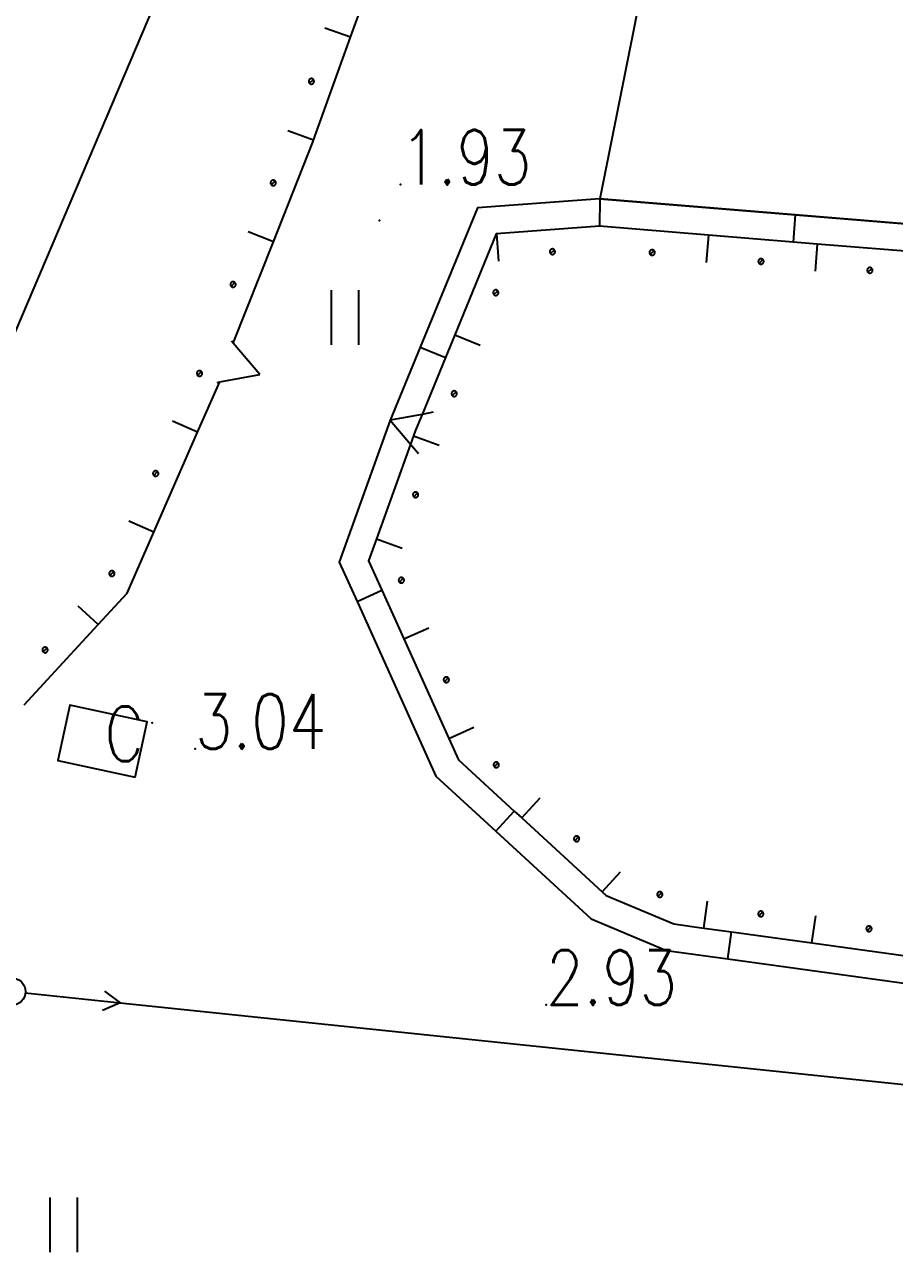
# Model space of a CAD drawing. Extents: x 500036 to 1001740, y 2543128 to 5086681.
# Drawn here: x 500822.73 to 500838.66, y 2543690.2 to 2543712.81 of the extents above; entities that cross this region are included whole.
import ezdxf

# ---------------------------------------------------------------- set-up
doc = ezdxf.new("R2010")
doc.units = 0
doc.header["$LTSCALE"] = 0.5
doc.linetypes.add('CENTER', pattern=[50.8, 31.75, -6.35, 6.35, -6.35])
doc.layers.get('0').update_dxf_attribs({"linetype": 'CONTINUOUS', "lineweight": 5})
doc.layers.add('L-河涌边线', color=160, linetype='CONTINUOUS')
doc.layers.add('地形图', color=8, linetype='CONTINUOUS')
doc.styles.add('HZ', font='romans.shx', dxfattribs={"width": 0.8, "bigfont": 'hztxt.shx'})

# ---------------------------------------------------------------- blocks, each defined once
blk = doc.blocks.new('gc170')
at = {"linetype": 'Continuous'}
blk.add_circle((0, 0), 0.5, dxfattribs=at)

msp = doc.modelspace()

# ---------------------------------------------------------------- linework, layer by layer
at = {"layer": 'L-河涌边线', "linetype": 'Continuous', "flags": 128}
msp.add_lwpolyline([(500832.233, 2543729.947), (500816.196, 2543692.239), (500812.595, 2543682.353), (500804.866, 2543663.452, 0.362188), (500807.187, 2543656.126), (500949.832, 2543564.899)], format="xyb", dxfattribs=at)
at = {"layer": '地形图'}
for points in [[(500834.561, 2543716.1), (500833.262, 2543709.616), (500873.44, 2543706.333), (500873.976, 2543712.869)], [(500824.755, 2543699.025), (500824.974, 2543700.04), (500823.558, 2543700.347), (500823.338, 2543699.332)]]:
    msp.add_lwpolyline(points, close=True, dxfattribs=at)
for points in [[(500826.551, 2543706.972), (500827.287, 2543708.832), (500828.008, 2543710.658), (500828.021, 2543710.693), (500828.696, 2543712.575), (500828.884, 2543713.098)], [(500828.696, 2543712.575), (500828.225, 2543712.744)], [(500827.982, 2543711.719), (500827.987, 2543711.719), (500827.992, 2543711.72), (500827.997, 2543711.721), (500828.002, 2543711.723), (500828.007, 2543711.726), (500828.011, 2543711.728), (500828.015, 2543711.732), (500828.019, 2543711.735), (500828.022, 2543711.74), (500828.025, 2543711.744), (500828.028, 2543711.749), (500828.029, 2543711.754), (500828.031, 2543711.759), (500828.032, 2543711.764), (500828.032, 2543711.769), (500828.032, 2543711.774), (500828.031, 2543711.779), (500828.029, 2543711.784), (500828.028, 2543711.789), (500828.025, 2543711.794), (500828.022, 2543711.798), (500828.019, 2543711.802), (500828.017, 2543711.804), (500828.015, 2543711.806), (500828.011, 2543711.809), (500828.007, 2543711.812), (500828.002, 2543711.815), (500827.997, 2543711.816), (500827.992, 2543711.818), (500827.987, 2543711.819), (500827.982, 2543711.819), (500827.977, 2543711.819), (500827.971, 2543711.818), (500827.966, 2543711.816), (500827.962, 2543711.815), (500827.957, 2543711.812), (500827.953, 2543711.809), (500827.948, 2543711.806), (500827.945, 2543711.802), (500827.941, 2543711.798), (500827.939, 2543711.794), (500827.936, 2543711.789), (500827.934, 2543711.784), (500827.933, 2543711.779), (500827.932, 2543711.774), (500827.932, 2543711.769), (500827.932, 2543711.764), (500827.933, 2543711.759), (500827.934, 2543711.754), (500827.936, 2543711.749), (500827.939, 2543711.744), (500827.941, 2543711.74), (500827.945, 2543711.735), (500827.947, 2543711.734), (500827.948, 2543711.732), (500827.953, 2543711.728), (500827.957, 2543711.726), (500827.962, 2543711.723), (500827.966, 2543711.721), (500827.971, 2543711.72), (500827.977, 2543711.719), (500827.982, 2543711.719)], [(500827.947, 2543711.734), (500828.017, 2543711.804)], [(500828.021, 2543710.693), (500827.55, 2543710.861)], [(500827.282, 2543709.859), (500827.287, 2543709.86), (500827.293, 2543709.86), (500827.298, 2543709.862), (500827.303, 2543709.864), (500827.307, 2543709.866), (500827.312, 2543709.869), (500827.316, 2543709.872), (500827.319, 2543709.876), (500827.323, 2543709.88), (500827.326, 2543709.884), (500827.328, 2543709.889), (500827.33, 2543709.894), (500827.331, 2543709.899), (500827.332, 2543709.904), (500827.332, 2543709.909), (500827.332, 2543709.915), (500827.331, 2543709.92), (500827.33, 2543709.925), (500827.328, 2543709.93), (500827.326, 2543709.934), (500827.323, 2543709.939), (500827.319, 2543709.943), (500827.318, 2543709.945), (500827.316, 2543709.946), (500827.312, 2543709.95), (500827.307, 2543709.953), (500827.303, 2543709.955), (500827.298, 2543709.957), (500827.293, 2543709.958), (500827.287, 2543709.959), (500827.282, 2543709.959), (500827.277, 2543709.959), (500827.272, 2543709.958), (500827.267, 2543709.957), (500827.262, 2543709.955), (500827.257, 2543709.953), (500827.253, 2543709.95), (500827.249, 2543709.946), (500827.245, 2543709.943), (500827.242, 2543709.939), (500827.239, 2543709.934), (500827.237, 2543709.93), (500827.235, 2543709.925), (500827.233, 2543709.92), (500827.233, 2543709.915), (500827.232, 2543709.909), (500827.233, 2543709.904), (500827.233, 2543709.899), (500827.235, 2543709.894), (500827.237, 2543709.889), (500827.239, 2543709.884), (500827.242, 2543709.88), (500827.245, 2543709.876), (500827.247, 2543709.874), (500827.249, 2543709.872), (500827.253, 2543709.869), (500827.257, 2543709.866), (500827.262, 2543709.864), (500827.267, 2543709.862), (500827.272, 2543709.86), (500827.277, 2543709.86), (500827.282, 2543709.859)], [(500827.247, 2543709.874), (500827.318, 2543709.945)], [(500856.777, 2543707.694), (500851.794, 2543708.102), (500846.81, 2543708.509), (500841.827, 2543708.916), (500836.843, 2543709.323), (500833.262, 2543709.616), (500831.023, 2543709.45), (500829.975, 2543706.902), (500829.424, 2543705.562), (500828.491, 2543702.966), (500828.818, 2543702.243), (500830.263, 2543699.043), (500831.359, 2543698.036), (500833.106, 2543696.431), (500834.483, 2543695.852), (500835.607, 2543695.698), (500840.56, 2543695.017), (500845.514, 2543694.336), (500846.753, 2543694.166), (500850.46, 2543693.605), (500855.403, 2543692.856)], [(500856.777, 2543707.695), (500851.794, 2543708.102), (500846.81, 2543708.509), (500841.827, 2543708.916), (500836.843, 2543709.323), (500833.262, 2543709.616), (500831.023, 2543709.45), (500829.975, 2543706.902), (500829.424, 2543705.562), (500828.491, 2543702.966), (500828.817, 2543702.243), (500830.263, 2543699.043), (500831.359, 2543698.036), (500833.106, 2543696.431), (500834.483, 2543695.852), (500835.607, 2543695.698), (500840.56, 2543695.017), (500845.514, 2543694.336), (500846.753, 2543694.166), (500850.46, 2543693.605), (500855.403, 2543692.856)], [(500833.262, 2543709.616), (500833.26, 2543709.114)], [(500836.843, 2543709.323), (500836.803, 2543708.825)], [(500839.24, 2543708.626), (500837.246, 2543708.788), (500836.803, 2543708.825), (500835.253, 2543708.951), (500833.26, 2543709.114), (500831.37, 2543708.974), (500831.368, 2543708.974), (500830.608, 2543707.126), (500830.437, 2543706.711), (500830.009, 2543705.671), (500829.891, 2543705.382), (500829.852, 2543705.275), (500829.798, 2543705.125), (500829.175, 2543703.393), (500829.03, 2543702.988), (500829.273, 2543702.449), (500829.676, 2543701.557), (500830.5, 2543699.735), (500830.677, 2543699.342), (500831.698, 2543698.405), (500831.833, 2543698.28), (500833.306, 2543696.927), (500833.38, 2543696.859), (500834.617, 2543696.339), (500835.169, 2543696.263), (500835.675, 2543696.193), (500837.15, 2543695.99), (500839.131, 2543695.718)], [(500827.287, 2543708.832), (500826.822, 2543709.016)], [(500831.37, 2543708.974), (500831.407, 2543708.476)], [(500835.253, 2543708.951), (500835.212, 2543708.453)], [(500832.397, 2543708.599), (500832.402, 2543708.6), (500832.407, 2543708.6), (500832.412, 2543708.602), (500832.417, 2543708.604), (500832.422, 2543708.606), (500832.426, 2543708.609), (500832.43, 2543708.612), (500832.434, 2543708.616), (500832.437, 2543708.62), (500832.44, 2543708.624), (500832.442, 2543708.629), (500832.444, 2543708.634), (500832.446, 2543708.639), (500832.446, 2543708.644), (500832.447, 2543708.649), (500832.446, 2543708.654), (500832.446, 2543708.66), (500832.444, 2543708.665), (500832.442, 2543708.67), (500832.44, 2543708.674), (500832.437, 2543708.679), (500832.434, 2543708.683), (500832.432, 2543708.685), (500832.43, 2543708.686), (500832.426, 2543708.69), (500832.422, 2543708.693), (500832.417, 2543708.695), (500832.412, 2543708.697), (500832.407, 2543708.698), (500832.402, 2543708.699), (500832.397, 2543708.699), (500832.391, 2543708.699), (500832.386, 2543708.698), (500832.381, 2543708.697), (500832.376, 2543708.695), (500832.372, 2543708.693), (500832.367, 2543708.69), (500832.363, 2543708.686), (500832.36, 2543708.683), (500832.356, 2543708.679), (500832.353, 2543708.674), (500832.351, 2543708.67), (500832.349, 2543708.665), (500832.348, 2543708.66), (500832.347, 2543708.654), (500832.347, 2543708.649), (500832.347, 2543708.644), (500832.348, 2543708.639), (500832.349, 2543708.634), (500832.351, 2543708.629), (500832.353, 2543708.624), (500832.356, 2543708.62), (500832.36, 2543708.616), (500832.361, 2543708.614), (500832.363, 2543708.612), (500832.367, 2543708.609), (500832.372, 2543708.606), (500832.376, 2543708.604), (500832.381, 2543708.602), (500832.386, 2543708.6), (500832.391, 2543708.6), (500832.397, 2543708.599)], [(500832.361, 2543708.614), (500832.432, 2543708.685)], [(500834.224, 2543708.584), (500834.229, 2543708.584), (500834.234, 2543708.585), (500834.239, 2543708.587), (500834.244, 2543708.588), (500834.249, 2543708.591), (500834.253, 2543708.594), (500834.257, 2543708.597), (500834.261, 2543708.601), (500834.264, 2543708.605), (500834.267, 2543708.609), (500834.269, 2543708.614), (500834.271, 2543708.619), (500834.273, 2543708.624), (500834.273, 2543708.629), (500834.274, 2543708.634), (500834.273, 2543708.639), (500834.273, 2543708.644), (500834.271, 2543708.65), (500834.269, 2543708.654), (500834.267, 2543708.659), (500834.264, 2543708.663), (500834.261, 2543708.668), (500834.259, 2543708.669), (500834.257, 2543708.671), (500834.253, 2543708.675), (500834.249, 2543708.677), (500834.244, 2543708.68), (500834.239, 2543708.682), (500834.234, 2543708.683), (500834.229, 2543708.684), (500834.224, 2543708.684), (500834.219, 2543708.684), (500834.213, 2543708.683), (500834.208, 2543708.682), (500834.203, 2543708.68), (500834.199, 2543708.677), (500834.194, 2543708.675), (500834.19, 2543708.671), (500834.187, 2543708.668), (500834.183, 2543708.663), (500834.18, 2543708.659), (500834.178, 2543708.654), (500834.176, 2543708.65), (500834.175, 2543708.644), (500834.174, 2543708.639), (500834.174, 2543708.634), (500834.174, 2543708.629), (500834.175, 2543708.624), (500834.176, 2543708.619), (500834.178, 2543708.614), (500834.18, 2543708.609), (500834.183, 2543708.605), (500834.187, 2543708.601), (500834.188, 2543708.599), (500834.19, 2543708.597), (500834.194, 2543708.594), (500834.199, 2543708.591), (500834.203, 2543708.588), (500834.208, 2543708.587), (500834.213, 2543708.585), (500834.219, 2543708.584), (500834.224, 2543708.584)], [(500834.188, 2543708.599), (500834.259, 2543708.669)], [(500837.246, 2543708.788), (500837.206, 2543708.29)], [(500836.217, 2543708.421), (500836.222, 2543708.422), (500836.227, 2543708.422), (500836.233, 2543708.424), (500836.237, 2543708.426), (500836.242, 2543708.428), (500836.246, 2543708.431), (500836.251, 2543708.434), (500836.254, 2543708.438), (500836.258, 2543708.442), (500836.26, 2543708.446), (500836.263, 2543708.451), (500836.265, 2543708.456), (500836.266, 2543708.461), (500836.267, 2543708.466), (500836.267, 2543708.471), (500836.267, 2543708.476), (500836.266, 2543708.482), (500836.265, 2543708.487), (500836.263, 2543708.492), (500836.26, 2543708.496), (500836.258, 2543708.501), (500836.254, 2543708.505), (500836.252, 2543708.507), (500836.251, 2543708.508), (500836.246, 2543708.512), (500836.242, 2543708.515), (500836.237, 2543708.517), (500836.233, 2543708.519), (500836.227, 2543708.52), (500836.222, 2543708.521), (500836.217, 2543708.521), (500836.212, 2543708.521), (500836.207, 2543708.52), (500836.202, 2543708.519), (500836.197, 2543708.517), (500836.192, 2543708.515), (500836.188, 2543708.512), (500836.184, 2543708.508), (500836.18, 2543708.505), (500836.177, 2543708.501), (500836.174, 2543708.496), (500836.171, 2543708.492), (500836.17, 2543708.487), (500836.168, 2543708.482), (500836.167, 2543708.476), (500836.167, 2543708.471), (500836.167, 2543708.466), (500836.168, 2543708.461), (500836.17, 2543708.456), (500836.171, 2543708.451), (500836.174, 2543708.446), (500836.177, 2543708.442), (500836.18, 2543708.438), (500836.182, 2543708.436), (500836.184, 2543708.434), (500836.188, 2543708.431), (500836.192, 2543708.428), (500836.197, 2543708.426), (500836.202, 2543708.424), (500836.207, 2543708.422), (500836.212, 2543708.422), (500836.217, 2543708.421)], [(500836.182, 2543708.436), (500836.252, 2543708.507)], [(500838.21, 2543708.258), (500838.216, 2543708.259), (500838.221, 2543708.259), (500838.226, 2543708.261), (500838.231, 2543708.263), (500838.235, 2543708.265), (500838.24, 2543708.268), (500838.244, 2543708.271), (500838.248, 2543708.275), (500838.251, 2543708.279), (500838.254, 2543708.283), (500838.256, 2543708.288), (500838.258, 2543708.293), (500838.259, 2543708.298), (500838.26, 2543708.303), (500838.26, 2543708.308), (500838.26, 2543708.314), (500838.259, 2543708.319), (500838.258, 2543708.324), (500838.256, 2543708.329), (500838.254, 2543708.333), (500838.251, 2543708.338), (500838.248, 2543708.342), (500838.246, 2543708.344), (500838.244, 2543708.346), (500838.24, 2543708.349), (500838.235, 2543708.352), (500838.231, 2543708.354), (500838.226, 2543708.356), (500838.221, 2543708.357), (500838.216, 2543708.358), (500838.21, 2543708.358), (500838.205, 2543708.358), (500838.2, 2543708.357), (500838.195, 2543708.356), (500838.19, 2543708.354), (500838.185, 2543708.352), (500838.181, 2543708.349), (500838.177, 2543708.346), (500838.173, 2543708.342), (500838.17, 2543708.338), (500838.167, 2543708.333), (500838.165, 2543708.329), (500838.163, 2543708.324), (500838.162, 2543708.319), (500838.161, 2543708.314), (500838.16, 2543708.308), (500838.161, 2543708.303), (500838.162, 2543708.298), (500838.163, 2543708.293), (500838.165, 2543708.288), (500838.167, 2543708.283), (500838.17, 2543708.279), (500838.173, 2543708.275), (500838.175, 2543708.273), (500838.177, 2543708.271), (500838.181, 2543708.268), (500838.185, 2543708.265), (500838.19, 2543708.263), (500838.195, 2543708.261), (500838.2, 2543708.259), (500838.205, 2543708.259), (500838.21, 2543708.258)], [(500838.175, 2543708.273), (500838.246, 2543708.344)], [(500826.547, 2543707.999), (500826.552, 2543708), (500826.557, 2543708), (500826.562, 2543708.002), (500826.567, 2543708.004), (500826.572, 2543708.006), (500826.576, 2543708.009), (500826.58, 2543708.012), (500826.584, 2543708.016), (500826.587, 2543708.02), (500826.59, 2543708.024), (500826.593, 2543708.029), (500826.595, 2543708.034), (500826.596, 2543708.039), (500826.597, 2543708.044), (500826.597, 2543708.049), (500826.597, 2543708.055), (500826.596, 2543708.06), (500826.595, 2543708.065), (500826.593, 2543708.07), (500826.59, 2543708.074), (500826.587, 2543708.079), (500826.584, 2543708.083), (500826.582, 2543708.085), (500826.58, 2543708.086), (500826.576, 2543708.09), (500826.572, 2543708.093), (500826.567, 2543708.095), (500826.562, 2543708.097), (500826.557, 2543708.098), (500826.552, 2543708.099), (500826.547, 2543708.099), (500826.542, 2543708.099), (500826.537, 2543708.098), (500826.532, 2543708.097), (500826.527, 2543708.095), (500826.522, 2543708.093), (500826.518, 2543708.09), (500826.514, 2543708.086), (500826.51, 2543708.083), (500826.507, 2543708.079), (500826.504, 2543708.074), (500826.501, 2543708.07), (500826.499, 2543708.065), (500826.498, 2543708.06), (500826.497, 2543708.055), (500826.497, 2543708.049), (500826.497, 2543708.044), (500826.498, 2543708.039), (500826.499, 2543708.034), (500826.501, 2543708.029), (500826.504, 2543708.024), (500826.507, 2543708.02), (500826.51, 2543708.016), (500826.512, 2543708.014), (500826.514, 2543708.012), (500826.518, 2543708.009), (500826.522, 2543708.006), (500826.527, 2543708.004), (500826.532, 2543708.002), (500826.537, 2543708), (500826.542, 2543708), (500826.547, 2543707.999)], [(500826.512, 2543708.014), (500826.582, 2543708.085)], [(500828.352, 2543706.944), (500828.352, 2543707.944)], [(500828.852, 2543706.944), (500828.852, 2543707.944)], [(500831.358, 2543707.849), (500831.364, 2543707.849), (500831.369, 2543707.85), (500831.374, 2543707.851), (500831.379, 2543707.853), (500831.383, 2543707.856), (500831.388, 2543707.858), (500831.392, 2543707.862), (500831.396, 2543707.865), (500831.399, 2543707.869), (500831.402, 2543707.874), (500831.404, 2543707.879), (500831.406, 2543707.883), (500831.407, 2543707.888), (500831.408, 2543707.894), (500831.408, 2543707.899), (500831.408, 2543707.904), (500831.407, 2543707.909), (500831.406, 2543707.914), (500831.404, 2543707.919), (500831.402, 2543707.924), (500831.399, 2543707.928), (500831.396, 2543707.932), (500831.394, 2543707.934), (500831.392, 2543707.936), (500831.388, 2543707.939), (500831.383, 2543707.942), (500831.379, 2543707.945), (500831.374, 2543707.946), (500831.369, 2543707.948), (500831.364, 2543707.949), (500831.358, 2543707.949), (500831.353, 2543707.949), (500831.348, 2543707.948), (500831.343, 2543707.946), (500831.338, 2543707.945), (500831.333, 2543707.942), (500831.329, 2543707.939), (500831.325, 2543707.936), (500831.321, 2543707.932), (500831.318, 2543707.928), (500831.315, 2543707.924), (500831.313, 2543707.919), (500831.311, 2543707.914), (500831.31, 2543707.909), (500831.309, 2543707.904), (500831.308, 2543707.899), (500831.309, 2543707.894), (500831.31, 2543707.888), (500831.311, 2543707.883), (500831.313, 2543707.879), (500831.315, 2543707.874), (500831.318, 2543707.869), (500831.321, 2543707.865), (500831.323, 2543707.864), (500831.325, 2543707.862), (500831.329, 2543707.858), (500831.333, 2543707.856), (500831.338, 2543707.853), (500831.343, 2543707.851), (500831.348, 2543707.85), (500831.353, 2543707.849), (500831.358, 2543707.849)], [(500831.323, 2543707.864), (500831.394, 2543707.934)], [(500830.608, 2543707.126), (500831.07, 2543706.936)], [(500827.039, 2543706.403), (500826.551, 2543706.972), (500826.519, 2543707.01)], [(500829.975, 2543706.902), (500830.437, 2543706.711)], [(500825.933, 2543706.369), (500825.938, 2543706.37), (500825.943, 2543706.37), (500825.948, 2543706.372), (500825.953, 2543706.374), (500825.958, 2543706.376), (500825.962, 2543706.379), (500825.966, 2543706.382), (500825.97, 2543706.386), (500825.973, 2543706.39), (500825.976, 2543706.394), (500825.979, 2543706.399), (500825.98, 2543706.404), (500825.982, 2543706.409), (500825.983, 2543706.414), (500825.983, 2543706.419), (500825.983, 2543706.425), (500825.982, 2543706.43), (500825.98, 2543706.435), (500825.979, 2543706.44), (500825.976, 2543706.444), (500825.973, 2543706.449), (500825.97, 2543706.453), (500825.968, 2543706.455), (500825.966, 2543706.457), (500825.962, 2543706.46), (500825.958, 2543706.463), (500825.953, 2543706.465), (500825.948, 2543706.467), (500825.943, 2543706.468), (500825.938, 2543706.469), (500825.933, 2543706.469), (500825.928, 2543706.469), (500825.923, 2543706.468), (500825.917, 2543706.467), (500825.913, 2543706.465), (500825.908, 2543706.463), (500825.903, 2543706.46), (500825.899, 2543706.457), (500825.896, 2543706.453), (500825.892, 2543706.449), (500825.89, 2543706.444), (500825.887, 2543706.44), (500825.885, 2543706.435), (500825.884, 2543706.43), (500825.883, 2543706.425), (500825.883, 2543706.419), (500825.883, 2543706.414), (500825.884, 2543706.409), (500825.885, 2543706.404), (500825.887, 2543706.399), (500825.89, 2543706.394), (500825.892, 2543706.39), (500825.896, 2543706.386), (500825.898, 2543706.384), (500825.899, 2543706.382), (500825.903, 2543706.379), (500825.908, 2543706.376), (500825.913, 2543706.374), (500825.917, 2543706.372), (500825.923, 2543706.37), (500825.928, 2543706.37), (500825.933, 2543706.369)], [(500825.898, 2543706.384), (500825.968, 2543706.455)], [(500826.253, 2543706.256), (500826.302, 2543706.265), (500827.039, 2543706.403)], [(500822.721, 2543700.35), (500824.076, 2543701.821), (500824.607, 2543702.398), (500825.095, 2543703.511), (500825.898, 2543705.343), (500826.302, 2543706.265)], [(500830.598, 2543705.999), (500830.603, 2543706), (500830.608, 2543706), (500830.613, 2543706.002), (500830.618, 2543706.004), (500830.623, 2543706.006), (500830.627, 2543706.009), (500830.631, 2543706.012), (500830.635, 2543706.016), (500830.638, 2543706.02), (500830.641, 2543706.024), (500830.643, 2543706.029), (500830.645, 2543706.034), (500830.646, 2543706.039), (500830.647, 2543706.044), (500830.648, 2543706.049), (500830.647, 2543706.054), (500830.646, 2543706.06), (500830.645, 2543706.065), (500830.643, 2543706.07), (500830.641, 2543706.074), (500830.638, 2543706.079), (500830.635, 2543706.083), (500830.633, 2543706.085), (500830.631, 2543706.086), (500830.627, 2543706.09), (500830.623, 2543706.093), (500830.618, 2543706.095), (500830.613, 2543706.097), (500830.608, 2543706.098), (500830.603, 2543706.099), (500830.598, 2543706.099), (500830.592, 2543706.099), (500830.587, 2543706.098), (500830.582, 2543706.097), (500830.577, 2543706.095), (500830.573, 2543706.093), (500830.568, 2543706.09), (500830.564, 2543706.086), (500830.56, 2543706.083), (500830.557, 2543706.079), (500830.554, 2543706.074), (500830.552, 2543706.07), (500830.55, 2543706.065), (500830.549, 2543706.06), (500830.548, 2543706.054), (500830.548, 2543706.049), (500830.548, 2543706.044), (500830.549, 2543706.039), (500830.55, 2543706.034), (500830.552, 2543706.029), (500830.554, 2543706.024), (500830.557, 2543706.02), (500830.56, 2543706.016), (500830.562, 2543706.014), (500830.564, 2543706.012), (500830.568, 2543706.009), (500830.573, 2543706.006), (500830.577, 2543706.004), (500830.582, 2543706.002), (500830.587, 2543706), (500830.592, 2543706), (500830.598, 2543705.999)], [(500830.562, 2543706.014), (500830.633, 2543706.085)], [(500830.21, 2543705.708), (500830.009, 2543705.671), (500829.424, 2543705.562)], [(500825.898, 2543705.343), (500825.44, 2543705.544)], [(500829.424, 2543705.562), (500829.798, 2543705.125), (500829.944, 2543704.954)], [(500829.852, 2543705.275), (500830.323, 2543705.106)], [(500825.13, 2543704.538), (500825.135, 2543704.538), (500825.14, 2543704.539), (500825.145, 2543704.54), (500825.15, 2543704.542), (500825.155, 2543704.544), (500825.159, 2543704.547), (500825.163, 2543704.55), (500825.167, 2543704.554), (500825.17, 2543704.558), (500825.173, 2543704.563), (500825.176, 2543704.567), (500825.178, 2543704.572), (500825.179, 2543704.577), (500825.18, 2543704.582), (500825.18, 2543704.588), (500825.18, 2543704.593), (500825.179, 2543704.598), (500825.178, 2543704.603), (500825.176, 2543704.608), (500825.173, 2543704.613), (500825.17, 2543704.617), (500825.167, 2543704.621), (500825.165, 2543704.623), (500825.163, 2543704.625), (500825.159, 2543704.628), (500825.155, 2543704.631), (500825.15, 2543704.633), (500825.145, 2543704.635), (500825.14, 2543704.637), (500825.135, 2543704.637), (500825.13, 2543704.638), (500825.125, 2543704.637), (500825.12, 2543704.637), (500825.115, 2543704.635), (500825.11, 2543704.633), (500825.105, 2543704.631), (500825.101, 2543704.628), (500825.097, 2543704.625), (500825.093, 2543704.621), (500825.09, 2543704.617), (500825.087, 2543704.613), (500825.084, 2543704.608), (500825.083, 2543704.603), (500825.081, 2543704.598), (500825.08, 2543704.593), (500825.08, 2543704.588), (500825.08, 2543704.582), (500825.081, 2543704.577), (500825.083, 2543704.572), (500825.084, 2543704.567), (500825.087, 2543704.563), (500825.09, 2543704.558), (500825.093, 2543704.554), (500825.095, 2543704.552), (500825.097, 2543704.55), (500825.101, 2543704.547), (500825.105, 2543704.544), (500825.11, 2543704.542), (500825.115, 2543704.54), (500825.12, 2543704.539), (500825.125, 2543704.538), (500825.13, 2543704.538)], [(500825.095, 2543704.552), (500825.165, 2543704.623)], [(500829.89, 2543704.148), (500829.895, 2543704.149), (500829.901, 2543704.149), (500829.906, 2543704.151), (500829.91, 2543704.153), (500829.915, 2543704.155), (500829.919, 2543704.158), (500829.924, 2543704.161), (500829.927, 2543704.165), (500829.931, 2543704.169), (500829.933, 2543704.173), (500829.936, 2543704.178), (500829.938, 2543704.183), (500829.939, 2543704.188), (500829.94, 2543704.193), (500829.94, 2543704.198), (500829.94, 2543704.204), (500829.939, 2543704.209), (500829.938, 2543704.214), (500829.936, 2543704.219), (500829.933, 2543704.223), (500829.931, 2543704.228), (500829.927, 2543704.232), (500829.925, 2543704.234), (500829.924, 2543704.236), (500829.919, 2543704.239), (500829.915, 2543704.242), (500829.91, 2543704.244), (500829.906, 2543704.246), (500829.901, 2543704.247), (500829.895, 2543704.248), (500829.89, 2543704.248), (500829.885, 2543704.248), (500829.88, 2543704.247), (500829.875, 2543704.246), (500829.87, 2543704.244), (500829.865, 2543704.242), (500829.861, 2543704.239), (500829.857, 2543704.236), (500829.853, 2543704.232), (500829.85, 2543704.228), (500829.847, 2543704.223), (500829.844, 2543704.219), (500829.843, 2543704.214), (500829.841, 2543704.209), (500829.84, 2543704.204), (500829.84, 2543704.198), (500829.84, 2543704.193), (500829.841, 2543704.188), (500829.843, 2543704.183), (500829.844, 2543704.178), (500829.847, 2543704.173), (500829.85, 2543704.169), (500829.853, 2543704.165), (500829.855, 2543704.163), (500829.857, 2543704.161), (500829.861, 2543704.158), (500829.865, 2543704.155), (500829.87, 2543704.153), (500829.875, 2543704.151), (500829.88, 2543704.149), (500829.885, 2543704.149), (500829.89, 2543704.148)], [(500829.855, 2543704.163), (500829.925, 2543704.234)], [(500825.095, 2543703.511), (500824.637, 2543703.712)], [(500829.175, 2543703.393), (500829.646, 2543703.223)], [(500824.327, 2543702.706), (500824.332, 2543702.706), (500824.338, 2543702.707), (500824.343, 2543702.708), (500824.348, 2543702.71), (500824.352, 2543702.712), (500824.357, 2543702.715), (500824.361, 2543702.719), (500824.364, 2543702.722), (500824.368, 2543702.726), (500824.37, 2543702.731), (500824.373, 2543702.735), (500824.375, 2543702.74), (500824.376, 2543702.745), (500824.377, 2543702.751), (500824.377, 2543702.756), (500824.377, 2543702.761), (500824.376, 2543702.766), (500824.375, 2543702.771), (500824.373, 2543702.776), (500824.37, 2543702.781), (500824.368, 2543702.785), (500824.364, 2543702.789), (500824.363, 2543702.791), (500824.361, 2543702.793), (500824.357, 2543702.796), (500824.352, 2543702.799), (500824.348, 2543702.801), (500824.343, 2543702.803), (500824.338, 2543702.805), (500824.332, 2543702.805), (500824.327, 2543702.806), (500824.322, 2543702.805), (500824.317, 2543702.805), (500824.312, 2543702.803), (500824.307, 2543702.801), (500824.302, 2543702.799), (500824.298, 2543702.796), (500824.294, 2543702.793), (500824.29, 2543702.789), (500824.287, 2543702.785), (500824.284, 2543702.781), (500824.282, 2543702.776), (500824.28, 2543702.771), (500824.278, 2543702.766), (500824.277, 2543702.761), (500824.277, 2543702.756), (500824.277, 2543702.751), (500824.278, 2543702.745), (500824.28, 2543702.74), (500824.282, 2543702.735), (500824.284, 2543702.731), (500824.287, 2543702.726), (500824.29, 2543702.722), (500824.292, 2543702.72), (500824.294, 2543702.719), (500824.298, 2543702.715), (500824.302, 2543702.712), (500824.307, 2543702.71), (500824.312, 2543702.708), (500824.317, 2543702.707), (500824.322, 2543702.706), (500824.327, 2543702.706)], [(500824.292, 2543702.72), (500824.363, 2543702.791)], [(500829.629, 2543702.583), (500829.634, 2543702.584), (500829.639, 2543702.584), (500829.644, 2543702.586), (500829.649, 2543702.588), (500829.654, 2543702.59), (500829.658, 2543702.593), (500829.663, 2543702.596), (500829.666, 2543702.6), (500829.67, 2543702.604), (500829.672, 2543702.608), (500829.675, 2543702.613), (500829.677, 2543702.618), (500829.678, 2543702.623), (500829.679, 2543702.628), (500829.679, 2543702.633), (500829.679, 2543702.638), (500829.678, 2543702.644), (500829.677, 2543702.649), (500829.675, 2543702.654), (500829.672, 2543702.658), (500829.67, 2543702.663), (500829.666, 2543702.667), (500829.664, 2543702.669), (500829.663, 2543702.67), (500829.658, 2543702.674), (500829.654, 2543702.677), (500829.649, 2543702.679), (500829.644, 2543702.681), (500829.639, 2543702.682), (500829.634, 2543702.683), (500829.629, 2543702.683), (500829.624, 2543702.683), (500829.619, 2543702.682), (500829.614, 2543702.681), (500829.609, 2543702.679), (500829.604, 2543702.677), (500829.6, 2543702.674), (500829.596, 2543702.67), (500829.592, 2543702.667), (500829.589, 2543702.663), (500829.586, 2543702.658), (500829.583, 2543702.654), (500829.582, 2543702.649), (500829.58, 2543702.644), (500829.579, 2543702.638), (500829.579, 2543702.633), (500829.579, 2543702.628), (500829.58, 2543702.623), (500829.582, 2543702.618), (500829.583, 2543702.613), (500829.586, 2543702.608), (500829.589, 2543702.604), (500829.592, 2543702.6), (500829.594, 2543702.598), (500829.596, 2543702.596), (500829.6, 2543702.593), (500829.604, 2543702.59), (500829.609, 2543702.588), (500829.614, 2543702.586), (500829.619, 2543702.584), (500829.624, 2543702.584), (500829.629, 2543702.583)], [(500829.594, 2543702.598), (500829.664, 2543702.669)], [(500828.817, 2543702.243), (500829.273, 2543702.449)], [(500824.076, 2543701.821), (500823.708, 2543702.16)], [(500829.676, 2543701.557), (500830.132, 2543701.763)], [(500823.104, 2543701.306), (500823.109, 2543701.306), (500823.114, 2543701.307), (500823.119, 2543701.309), (500823.124, 2543701.31), (500823.129, 2543701.313), (500823.133, 2543701.316), (500823.137, 2543701.319), (500823.141, 2543701.323), (500823.144, 2543701.327), (500823.147, 2543701.331), (500823.15, 2543701.336), (500823.151, 2543701.341), (500823.153, 2543701.346), (500823.154, 2543701.351), (500823.154, 2543701.356), (500823.154, 2543701.361), (500823.153, 2543701.367), (500823.151, 2543701.372), (500823.15, 2543701.376), (500823.147, 2543701.381), (500823.144, 2543701.386), (500823.141, 2543701.39), (500823.139, 2543701.392), (500823.137, 2543701.393), (500823.133, 2543701.397), (500823.129, 2543701.399), (500823.124, 2543701.402), (500823.119, 2543701.404), (500823.114, 2543701.405), (500823.109, 2543701.406), (500823.104, 2543701.406), (500823.099, 2543701.406), (500823.094, 2543701.405), (500823.088, 2543701.404), (500823.084, 2543701.402), (500823.079, 2543701.399), (500823.075, 2543701.397), (500823.07, 2543701.393), (500823.067, 2543701.39), (500823.063, 2543701.386), (500823.061, 2543701.381), (500823.058, 2543701.376), (500823.056, 2543701.372), (500823.055, 2543701.367), (500823.054, 2543701.361), (500823.054, 2543701.356), (500823.054, 2543701.351), (500823.055, 2543701.346), (500823.056, 2543701.341), (500823.058, 2543701.336), (500823.061, 2543701.331), (500823.063, 2543701.327), (500823.067, 2543701.323), (500823.069, 2543701.321), (500823.07, 2543701.319), (500823.075, 2543701.316), (500823.079, 2543701.313), (500823.084, 2543701.31), (500823.088, 2543701.309), (500823.094, 2543701.307), (500823.099, 2543701.306), (500823.104, 2543701.306)], [(500823.069, 2543701.321), (500823.139, 2543701.392)], [(500830.452, 2543700.761), (500830.458, 2543700.761), (500830.463, 2543700.762), (500830.468, 2543700.763), (500830.473, 2543700.765), (500830.477, 2543700.767), (500830.482, 2543700.77), (500830.486, 2543700.773), (500830.49, 2543700.777), (500830.493, 2543700.781), (500830.496, 2543700.786), (500830.498, 2543700.79), (500830.5, 2543700.795), (500830.501, 2543700.8), (500830.502, 2543700.805), (500830.503, 2543700.811), (500830.502, 2543700.816), (500830.501, 2543700.821), (500830.5, 2543700.826), (500830.498, 2543700.831), (500830.496, 2543700.836), (500830.493, 2543700.84), (500830.49, 2543700.844), (500830.488, 2543700.846), (500830.486, 2543700.848), (500830.482, 2543700.851), (500830.477, 2543700.854), (500830.473, 2543700.856), (500830.468, 2543700.858), (500830.463, 2543700.86), (500830.458, 2543700.86), (500830.452, 2543700.861), (500830.447, 2543700.86), (500830.442, 2543700.86), (500830.437, 2543700.858), (500830.432, 2543700.856), (500830.427, 2543700.854), (500830.423, 2543700.851), (500830.419, 2543700.848), (500830.415, 2543700.844), (500830.412, 2543700.84), (500830.409, 2543700.836), (500830.407, 2543700.831), (500830.405, 2543700.826), (500830.404, 2543700.821), (500830.403, 2543700.816), (500830.403, 2543700.811), (500830.403, 2543700.805), (500830.404, 2543700.8), (500830.405, 2543700.795), (500830.407, 2543700.79), (500830.409, 2543700.786), (500830.412, 2543700.781), (500830.415, 2543700.777), (500830.417, 2543700.775), (500830.419, 2543700.773), (500830.423, 2543700.77), (500830.427, 2543700.767), (500830.432, 2543700.765), (500830.437, 2543700.763), (500830.442, 2543700.762), (500830.447, 2543700.761), (500830.452, 2543700.761)], [(500830.417, 2543700.775), (500830.488, 2543700.846)], [(500830.5, 2543699.735), (500830.955, 2543699.94)], [(500831.367, 2543699.202), (500831.372, 2543699.202), (500831.377, 2543699.203), (500831.382, 2543699.204), (500831.387, 2543699.206), (500831.392, 2543699.208), (500831.396, 2543699.211), (500831.4, 2543699.214), (500831.404, 2543699.218), (500831.407, 2543699.222), (500831.41, 2543699.227), (500831.413, 2543699.231), (500831.415, 2543699.236), (500831.416, 2543699.241), (500831.417, 2543699.246), (500831.417, 2543699.252), (500831.417, 2543699.257), (500831.416, 2543699.262), (500831.415, 2543699.267), (500831.413, 2543699.272), (500831.41, 2543699.277), (500831.407, 2543699.281), (500831.404, 2543699.285), (500831.402, 2543699.287), (500831.4, 2543699.289), (500831.396, 2543699.292), (500831.392, 2543699.295), (500831.387, 2543699.297), (500831.382, 2543699.299), (500831.377, 2543699.301), (500831.372, 2543699.301), (500831.367, 2543699.302), (500831.362, 2543699.301), (500831.357, 2543699.301), (500831.352, 2543699.299), (500831.347, 2543699.297), (500831.342, 2543699.295), (500831.338, 2543699.292), (500831.334, 2543699.289), (500831.33, 2543699.285), (500831.327, 2543699.281), (500831.324, 2543699.277), (500831.321, 2543699.272), (500831.319, 2543699.267), (500831.318, 2543699.262), (500831.317, 2543699.257), (500831.317, 2543699.252), (500831.317, 2543699.246), (500831.318, 2543699.241), (500831.319, 2543699.236), (500831.321, 2543699.231), (500831.324, 2543699.227), (500831.327, 2543699.222), (500831.33, 2543699.218), (500831.332, 2543699.216), (500831.334, 2543699.214), (500831.338, 2543699.211), (500831.342, 2543699.208), (500831.347, 2543699.206), (500831.352, 2543699.204), (500831.357, 2543699.203), (500831.362, 2543699.202), (500831.367, 2543699.202)], [(500831.332, 2543699.216), (500831.402, 2543699.287)], [(500831.833, 2543698.28), (500832.171, 2543698.649)], [(500831.359, 2543698.036), (500831.698, 2543698.405)], [(500832.84, 2543697.848), (500832.845, 2543697.849), (500832.85, 2543697.85), (500832.855, 2543697.851), (500832.86, 2543697.853), (500832.865, 2543697.855), (500832.869, 2543697.858), (500832.873, 2543697.861), (500832.877, 2543697.865), (500832.88, 2543697.869), (500832.883, 2543697.873), (500832.885, 2543697.878), (500832.887, 2543697.883), (500832.889, 2543697.888), (500832.889, 2543697.893), (500832.89, 2543697.898), (500832.889, 2543697.904), (500832.889, 2543697.909), (500832.887, 2543697.914), (500832.885, 2543697.919), (500832.883, 2543697.923), (500832.88, 2543697.928), (500832.877, 2543697.932), (500832.875, 2543697.934), (500832.873, 2543697.936), (500832.869, 2543697.939), (500832.865, 2543697.942), (500832.86, 2543697.944), (500832.855, 2543697.946), (500832.85, 2543697.947), (500832.845, 2543697.948), (500832.84, 2543697.948), (500832.835, 2543697.948), (500832.829, 2543697.947), (500832.824, 2543697.946), (500832.819, 2543697.944), (500832.815, 2543697.942), (500832.81, 2543697.939), (500832.806, 2543697.936), (500832.803, 2543697.932), (500832.799, 2543697.928), (500832.796, 2543697.923), (500832.794, 2543697.919), (500832.792, 2543697.914), (500832.791, 2543697.909), (500832.79, 2543697.904), (500832.79, 2543697.898), (500832.79, 2543697.893), (500832.791, 2543697.888), (500832.792, 2543697.883), (500832.794, 2543697.878), (500832.796, 2543697.873), (500832.799, 2543697.869), (500832.803, 2543697.865), (500832.804, 2543697.863), (500832.806, 2543697.861), (500832.81, 2543697.858), (500832.815, 2543697.855), (500832.819, 2543697.853), (500832.824, 2543697.851), (500832.829, 2543697.85), (500832.835, 2543697.849), (500832.84, 2543697.848)], [(500832.804, 2543697.863), (500832.875, 2543697.934)], [(500833.306, 2543696.927), (500833.644, 2543697.296)], [(500834.363, 2543696.829), (500834.369, 2543696.829), (500834.374, 2543696.83), (500834.379, 2543696.831), (500834.384, 2543696.833), (500834.389, 2543696.836), (500834.393, 2543696.838), (500834.397, 2543696.842), (500834.401, 2543696.845), (500834.404, 2543696.85), (500834.407, 2543696.854), (500834.409, 2543696.859), (500834.411, 2543696.863), (500834.412, 2543696.869), (500834.413, 2543696.874), (500834.414, 2543696.879), (500834.413, 2543696.884), (500834.412, 2543696.889), (500834.411, 2543696.894), (500834.409, 2543696.899), (500834.407, 2543696.904), (500834.404, 2543696.908), (500834.401, 2543696.912), (500834.399, 2543696.914), (500834.397, 2543696.916), (500834.393, 2543696.919), (500834.389, 2543696.922), (500834.384, 2543696.925), (500834.379, 2543696.926), (500834.374, 2543696.928), (500834.369, 2543696.929), (500834.363, 2543696.929), (500834.358, 2543696.929), (500834.353, 2543696.928), (500834.348, 2543696.926), (500834.343, 2543696.925), (500834.339, 2543696.922), (500834.334, 2543696.919), (500834.33, 2543696.916), (500834.326, 2543696.912), (500834.323, 2543696.908), (500834.32, 2543696.904), (500834.318, 2543696.899), (500834.316, 2543696.894), (500834.315, 2543696.889), (500834.314, 2543696.884), (500834.314, 2543696.879), (500834.314, 2543696.874), (500834.315, 2543696.869), (500834.316, 2543696.863), (500834.318, 2543696.859), (500834.32, 2543696.854), (500834.323, 2543696.85), (500834.326, 2543696.845), (500834.328, 2543696.844), (500834.33, 2543696.842), (500834.334, 2543696.838), (500834.339, 2543696.836), (500834.343, 2543696.833), (500834.348, 2543696.831), (500834.353, 2543696.83), (500834.358, 2543696.829), (500834.363, 2543696.829)], [(500834.328, 2543696.844), (500834.399, 2543696.914)], [(500835.169, 2543696.263), (500835.237, 2543696.758)], [(500836.214, 2543696.473), (500836.219, 2543696.473), (500836.224, 2543696.474), (500836.229, 2543696.475), (500836.234, 2543696.477), (500836.239, 2543696.479), (500836.243, 2543696.482), (500836.247, 2543696.486), (500836.251, 2543696.489), (500836.254, 2543696.493), (500836.257, 2543696.498), (500836.259, 2543696.502), (500836.261, 2543696.507), (500836.263, 2543696.512), (500836.263, 2543696.518), (500836.264, 2543696.523), (500836.263, 2543696.528), (500836.263, 2543696.533), (500836.261, 2543696.538), (500836.259, 2543696.543), (500836.257, 2543696.548), (500836.254, 2543696.552), (500836.251, 2543696.556), (500836.249, 2543696.558), (500836.247, 2543696.56), (500836.243, 2543696.563), (500836.239, 2543696.566), (500836.234, 2543696.568), (500836.229, 2543696.57), (500836.224, 2543696.572), (500836.219, 2543696.573), (500836.214, 2543696.573), (500836.209, 2543696.573), (500836.203, 2543696.572), (500836.198, 2543696.57), (500836.193, 2543696.568), (500836.189, 2543696.566), (500836.184, 2543696.563), (500836.18, 2543696.56), (500836.177, 2543696.556), (500836.173, 2543696.552), (500836.17, 2543696.548), (500836.168, 2543696.543), (500836.166, 2543696.538), (500836.165, 2543696.533), (500836.164, 2543696.528), (500836.164, 2543696.523), (500836.164, 2543696.518), (500836.165, 2543696.512), (500836.166, 2543696.507), (500836.168, 2543696.502), (500836.17, 2543696.498), (500836.173, 2543696.493), (500836.177, 2543696.489), (500836.178, 2543696.487), (500836.18, 2543696.486), (500836.184, 2543696.482), (500836.189, 2543696.479), (500836.193, 2543696.477), (500836.198, 2543696.475), (500836.203, 2543696.474), (500836.209, 2543696.473), (500836.214, 2543696.473)], [(500836.178, 2543696.487), (500836.249, 2543696.558)], [(500837.15, 2543695.99), (500837.218, 2543696.486)], [(500835.607, 2543695.698), (500835.675, 2543696.193)], [(500838.195, 2543696.201), (500838.2, 2543696.201), (500838.206, 2543696.202), (500838.211, 2543696.203), (500838.215, 2543696.205), (500838.22, 2543696.207), (500838.225, 2543696.21), (500838.229, 2543696.213), (500838.232, 2543696.217), (500838.236, 2543696.221), (500838.238, 2543696.226), (500838.241, 2543696.23), (500838.243, 2543696.235), (500838.244, 2543696.24), (500838.245, 2543696.245), (500838.245, 2543696.251), (500838.245, 2543696.256), (500838.244, 2543696.261), (500838.243, 2543696.266), (500838.241, 2543696.271), (500838.238, 2543696.276), (500838.236, 2543696.28), (500838.232, 2543696.284), (500838.23, 2543696.286), (500838.229, 2543696.288), (500838.225, 2543696.291), (500838.22, 2543696.294), (500838.215, 2543696.296), (500838.211, 2543696.298), (500838.206, 2543696.299), (500838.2, 2543696.3), (500838.195, 2543696.301), (500838.19, 2543696.3), (500838.185, 2543696.299), (500838.18, 2543696.298), (500838.175, 2543696.296), (500838.17, 2543696.294), (500838.166, 2543696.291), (500838.162, 2543696.288), (500838.158, 2543696.284), (500838.155, 2543696.28), (500838.152, 2543696.276), (500838.149, 2543696.271), (500838.148, 2543696.266), (500838.146, 2543696.261), (500838.145, 2543696.256), (500838.145, 2543696.251), (500838.145, 2543696.245), (500838.146, 2543696.24), (500838.148, 2543696.235), (500838.149, 2543696.23), (500838.152, 2543696.226), (500838.155, 2543696.221), (500838.158, 2543696.217), (500838.16, 2543696.215), (500838.162, 2543696.213), (500838.166, 2543696.21), (500838.17, 2543696.207), (500838.175, 2543696.205), (500838.18, 2543696.203), (500838.185, 2543696.202), (500838.19, 2543696.201), (500838.195, 2543696.201)], [(500838.16, 2543696.215), (500838.23, 2543696.286)], [(500822.739, 2543695.079), (500824.48, 2543694.897)], [(500824.194, 2543695.105), (500824.48, 2543694.897)], [(500824.48, 2543694.897), (500824.157, 2543694.753)], [(500824.48, 2543694.897), (500851.733, 2543692.056)], [(500823.199, 2543690.327), (500823.199, 2543691.327)], [(500823.699, 2543690.327), (500823.699, 2543691.327)]]:
    msp.add_lwpolyline(points, dxfattribs=at)
at = {"layer": '地形图', "linetype": 'CENTER'}
for p in [(500829.612, 2543709.879, 1.93), (500825.852, 2543699.548, 3.04), (500832.28, 2543694.857, 2.93)]:
    msp.add_point(p, dxfattribs=at)
at = {"layer": '地形图', "ltscale": 10}
for p in [(500829.23, 2543709.22), (500825.064, 2543700.021), (500834.483, 2543695.852)]:
    msp.add_point(p, dxfattribs=at)

# ---------------------------------------------------------------- block references
at = {"layer": '地形图', "linetype": 'Continuous', "xscale": 0.5, "yscale": 0.5}
msp.add_blockref('gc170', (500822.496, 2543695.099), dxfattribs=at)

# ---------------------------------------------------------------- texts
at = {"layer": '地形图', "ltscale": 10, "style": 'HZ', "width": 0.8}
for s, p in [('1.93', (500829.612, 2543709.879)), ('3.04', (500825.852, 2543699.548)), ('C', (500824.193, 2543699.32)), ('2.93', (500832.28, 2543694.857))]:
    msp.add_text(s, height=1, dxfattribs=at).set_placement(p)

doc.saveas('drawing.dxf')
